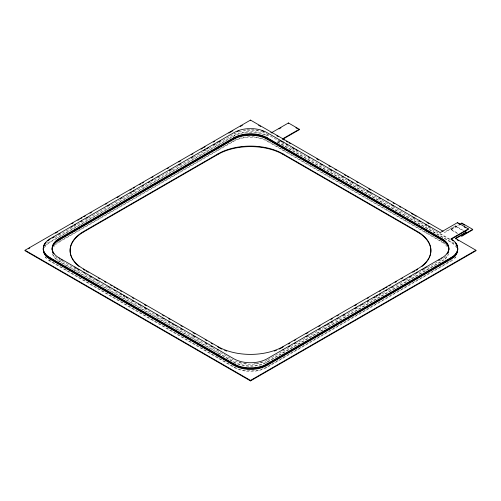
<?xml version="1.0" encoding="UTF-8"?>
<svg xmlns="http://www.w3.org/2000/svg" width="501" height="501" viewBox="0 0 501 501"><rect width="100%" height="100%" fill="white"/><g stroke="black" fill="none" stroke-linecap="round" stroke-linejoin="round"><path stroke-width="0.38" stroke-dasharray="2.5 1.88" d="M54.722 237.624L87.913 218.461M88.596 218.067L108.241 206.725M110.946 205.16L149.561 182.871M150.237 182.477L151.596 181.694M154.302 180.128L171.242 170.353M171.918 169.964L192.916 157.84M193.593 157.446L208.497 148.841M209.174 148.453L214.597 145.321M215.273 144.933L234.243 133.98A22.996 13.276 0 0 1 238.357 132.095M44.996 246.173A22.996 13.276 0 0 1 49.981 241.864L234.243 135.483A22.996 13.276 0 0 1 247.5 131.707L253.5 131.707A22.996 13.276 0 0 1 266.757 135.483L268.11 134.7M44.307 247.757A22.996 13.276 0 0 1 49.981 242.365L234.243 135.984A22.996 13.276 0 0 1 247.5 132.208L253.5 132.208A22.996 13.276 0 0 1 266.757 135.984L268.793 134.807M60.427 240.843L74.912 232.477L74.912 232.978M75.582 232.088L233.785 140.75A23.641 13.646 0 0 1 267.215 140.75L441.895 241.601A23.641 13.646 0 0 1 445.113 243.918M55.348 244.926A23.641 13.646 0 0 1 59.105 242.102L233.785 141.251A23.641 13.646 0 0 1 267.215 141.251L441.895 242.102A23.641 13.646 0 0 1 445.113 244.419M456.693 247.757A22.996 13.276 0 0 0 451.019 242.365L277.598 142.24L277.598 141.739L280.31 140.174M277.598 142.24L279.627 141.069M463.488 230.535L455.359 225.845L444.519 232.101L444.519 232.602L455.359 226.346L462.805 230.648M457.795 233.76L451.019 229.846L451.019 229.352L459.148 224.655M451.019 229.846L461.183 223.985M267.872 359.868L282.357 351.508M283.015 351.126L294.488 344.5M295.164 344.112L306.637 337.486M307.313 337.098L324.861 326.965M327.56 325.412L343.079 316.45M343.755 316.056L355.228 309.436M355.904 309.042L360.626 306.318M363.325 304.758L385.601 291.901M388.3 290.342L403.142 281.769M405.848 280.209L415.968 274.366M418.667 272.807L424.742 269.3M427.409 267.759L438.6 261.303M439.258 260.921L441.895 259.399M52.987 254.784A23.641 13.646 0 0 0 59.105 260.902L233.785 361.753A23.641 13.646 0 0 0 267.215 361.753L441.895 260.902A23.641 13.646 0 0 0 448.013 254.784M267.872 361.872L441.895 261.403L441.895 260.902M48.954 260.006A22.996 13.276 0 0 0 49.981 260.639L234.243 367.02A22.996 13.276 0 0 0 247.5 370.796L253.5 370.796A22.996 13.276 0 0 0 266.757 367.02L434.762 270.026L434.762 270.527M435.438 269.632L451.019 260.639L451.019 261.14L266.757 367.521A22.996 13.276 0 0 1 253.5 371.297L247.5 371.297A22.996 13.276 0 0 1 234.243 367.521L49.981 261.14A22.996 13.276 0 0 1 44.996 256.831M249.586 129.627L247.5 129.703A22.996 13.276 0 0 0 244.551 130.041M251.414 129.627L253.5 129.703A22.996 13.276 0 0 1 258.597 130.442M451.019 229.352L458.471 233.654M440.179 233.604L450.343 239.472M262.643 132.095A22.996 13.276 0 0 1 266.757 133.98L285.727 144.933M286.403 145.321L291.826 148.453M292.503 148.841L307.407 157.446M308.084 157.84L329.082 169.964M329.758 170.353L346.698 180.128M349.404 181.694L350.763 182.477M351.439 182.871L390.054 205.16M392.759 206.725L412.404 218.067M413.087 218.461L451.019 240.361M277.598 141.739L451.019 241.864A22.996 13.276 0 0 1 454.676 244.613M59.105 259.399L61.742 260.921M62.4 261.303L82.333 272.807M85.032 274.366L95.152 280.209M97.858 281.769L112.7 290.342M115.399 291.901L137.675 304.758M140.374 306.318L143.749 308.265M144.42 308.654L155.892 315.279M156.569 315.668L173.44 325.412M176.139 326.965L192.34 336.321M193.01 336.71L204.483 343.335M205.16 343.724L233.128 359.868M52.386 253.531A23.641 13.646 0 0 0 59.105 261.403L217.985 353.13L217.985 352.629M218.643 353.506L233.785 362.254A23.641 13.646 0 0 0 264.891 363.425M455.359 225.845L455.359 226.346M451.019 241.864L451.019 242.365M441.895 241.601L441.895 242.102M434.762 232.477L434.762 232.978M426.088 232.477L426.088 232.978M426.088 270.026L426.088 270.527M283.015 142.866L283.015 143.367M283.015 144.87L283.015 145.371M283.015 149.874L283.015 150.375M283.015 352.629L283.015 353.13M283.015 357.633L283.015 358.134M267.215 140.75L267.215 141.251M267.215 361.753L267.215 362.254A23.641 13.646 0 0 1 265.492 363.15M266.757 133.479L266.757 133.98M266.757 135.483L266.757 135.984M266.757 367.02L266.757 367.521M234.243 133.479L234.243 133.98M234.243 135.483L234.243 135.984M234.243 367.02L234.243 367.521M233.785 140.75L233.785 141.251M233.785 361.753L233.785 362.254M217.985 142.866L217.985 143.367M217.985 144.87L217.985 145.371M217.985 149.874L217.985 150.375M217.985 357.633L217.985 358.134M74.912 270.026L74.912 270.527M66.238 232.477L66.238 232.978M66.238 270.026L66.238 270.527M59.105 242.102L59.105 241.601A23.641 13.646 0 0 0 55.887 243.918M59.105 260.902L59.105 261.403M49.981 241.864L49.981 242.365M49.981 260.639L49.981 261.14M456.004 256.831A22.996 13.276 0 0 1 451.019 261.14M53.983 246.53A23.641 13.646 0 0 1 54.853 245.452M448.614 253.531A23.641 13.646 0 0 1 442.433 261.084M445.652 244.926A23.641 13.646 0 0 1 447.017 246.53M46.324 257.89A22.996 13.276 0 0 1 45.397 256.863M455.603 256.863A22.996 13.276 0 0 1 454.676 257.89M456.004 246.173A22.996 13.276 0 0 1 456.693 247.262M239.002 131.869A22.996 13.276 0 0 1 247.5 130.204L253.5 130.204A22.996 13.276 0 0 1 261.998 131.869M267.215 360.25A23.641 13.646 0 0 1 233.785 360.25M57.07 258.059A23.641 13.646 0 0 1 55.348 256.575M445.652 256.575A23.641 13.646 0 0 1 442.433 259.08M46.324 243.11A22.996 13.276 0 0 1 47.996 241.67M453.004 241.67A22.996 13.276 0 0 1 454.156 242.616M262.317 361.916A23.641 13.646 0 0 1 257.364 363.156M256.618 363.281A23.641 13.646 0 0 1 254.351 363.563M246.649 363.563A23.641 13.646 0 0 1 244.382 363.281M241.457 362.705A23.641 13.646 0 0 1 238.683 361.916"/><path stroke-width="0.75" d="M43.243 248.746L43.443 246.517A22.996 13.276 0 0 1 49.981 238.858L234.243 132.477A22.996 13.276 0 0 1 247.5 128.701L253.5 128.701A22.996 13.276 0 0 1 266.757 132.477L440.179 232.602L457.526 222.588L468.36 228.851L468.36 229.352L451.019 239.359A22.996 13.276 0 0 1 453.004 240.668M43.243 249.749L43.305 248.721M457.757 248.245L457.557 250.481A22.996 13.276 0 0 1 451.019 258.134L266.757 364.515A22.996 13.276 0 0 1 253.5 368.291L247.5 368.291A22.996 13.276 0 0 1 234.243 364.515L49.981 258.134A22.996 13.276 0 0 1 43.443 250.481L43.243 248.245M457.757 249.248L457.557 251.483A22.996 13.276 0 0 1 451.019 259.136L266.757 365.517A22.996 13.276 0 0 1 253.5 369.293L247.5 369.293A22.996 13.276 0 0 1 234.243 365.517L49.981 259.136A22.996 13.276 0 0 1 43.443 251.483L43.243 249.248M464.84 231.318L466.193 232.101L466.193 232.602L455.359 238.858L455.359 238.357L475.95 250.25L475.95 250.75L250.5 380.91L25.05 250.75L25.05 250.25L250.5 120.09L443.166 231.324M28.438 248.797L29.791 248.014M55.517 233.159L57.546 231.988M71.762 223.778L73.121 222.995M77.855 220.265L79.214 219.482M80.567 218.699L81.92 217.916M83.949 216.745L85.308 215.962M90.042 213.226L91.401 212.443M105.617 204.239L106.97 203.456M117.128 197.588L119.157 196.417M129.991 190.167L131.343 189.384M133.372 188.207L134.731 187.43M139.466 184.694L140.819 183.911M142.178 183.128L143.53 182.345M151.653 177.655L153.005 176.872M167.228 168.668L168.58 167.885M178.738 162.023L180.767 160.846M191.601 154.596L192.954 153.813M201.076 149.123L202.429 148.34M203.788 147.557L205.141 146.774M213.263 142.084L214.616 141.307M228.838 133.097L232.896 130.748M240.342 126.452L242.378 125.281M52.01 238.188L54.045 237.017M58.786 234.274L60.139 233.497M70.979 227.235L72.332 226.452M74.367 225.281L75.72 224.498M80.467 221.761L81.82 220.979M86.56 218.242L87.913 217.459M107.558 206.118L109.594 204.94M120.434 198.684L121.787 197.901M129.916 193.211L131.275 192.428M132.627 191.645L133.98 190.862M142.109 186.172L143.468 185.389M148.208 182.652L149.561 181.869M151.596 180.692L152.949 179.909M157.69 177.172L159.049 176.39M169.206 170.528L171.242 169.351M178.694 165.048L180.723 163.877M191.564 157.621L192.916 156.838M203.757 150.576L205.109 149.799M207.145 148.622L208.497 147.839M213.238 145.102L214.597 144.319M219.338 141.583L220.69 140.8M59.105 258.397L59.105 257.896A23.641 13.646 0 0 1 59.105 238.595L233.785 137.75A23.641 13.646 0 0 1 267.215 137.75L441.895 238.595A23.641 13.646 0 0 1 441.895 257.896L441.895 258.397M53.983 253.969A23.641 13.646 0 0 1 59.105 239.096L233.785 138.251A23.641 13.646 0 0 1 267.215 138.251L441.895 239.096A23.641 13.646 0 0 1 447.017 253.969M52.273 250.437A23.641 13.646 0 0 1 59.105 239.597L233.785 138.746A23.641 13.646 0 0 1 267.215 138.746L441.895 239.597A23.641 13.646 0 0 1 448.727 250.437M52.185 249.749A23.641 13.646 0 0 1 59.105 240.098L233.785 139.247A23.641 13.646 0 0 1 267.215 139.247L441.895 240.098A23.641 13.646 0 0 1 448.815 249.749M84.932 270.302L83.579 269.525L83.579 269.024A45.986 26.547 0 0 1 83.579 231.475L217.985 153.882A45.986 26.547 0 0 1 283.015 153.882L417.421 231.475A45.986 26.547 0 0 1 417.421 269.024L417.421 269.525L416.068 270.302M71.681 257.62A45.986 26.547 0 0 1 83.579 231.976L217.985 154.383A45.986 26.547 0 0 1 283.015 154.383L417.421 231.976A45.986 26.547 0 0 1 429.319 257.62M271.498 132.746L288.438 122.964L299.272 129.227L299.272 129.721L283.015 139.109M278.951 128.945L280.986 127.768M282.339 139.002L299.272 129.227M459.824 224.266L461.859 223.089L472.7 229.352L472.7 229.846L461.859 236.109L460.507 235.326M468.36 228.851L451.019 238.858A22.996 13.276 0 0 1 457.557 246.517L457.757 248.746M455.359 238.357L466.193 232.101M472.7 229.352L461.859 235.608L461.859 236.109M83.579 269.024L217.985 346.617A45.986 26.547 0 0 0 283.015 346.617L417.421 269.024M288.419 343.999L289.772 343.223M294.5 340.492L295.847 339.709M305.979 333.86L308.009 332.695M318.811 326.452L320.164 325.675M330.967 319.438L332.32 318.655M337.048 315.924L338.4 315.148M354.608 305.785L356.637 304.621M367.44 298.377L368.792 297.6M379.595 291.363L380.948 290.58M382.977 289.409L384.323 288.632M385.676 287.85L387.029 287.073M389.052 285.902L390.404 285.119M395.132 282.389L396.485 281.612M401.213 278.882L402.56 278.105M412.692 272.256L414.715 271.085M441.895 257.896L267.215 358.747A23.641 13.646 0 0 1 233.785 358.747L59.105 257.896M288.413 347.005L289.766 346.229M294.488 343.498L295.84 342.722M305.961 336.879L307.99 335.708M318.786 329.476L320.133 328.694M324.861 325.969L326.207 325.187M327.56 324.41L328.906 323.627M330.936 322.462L332.282 321.68M337.004 318.955L338.357 318.173M343.079 315.448L344.431 314.666M354.551 308.823L356.58 307.652M360.626 305.316L362.655 304.145M367.377 301.42L368.723 300.638M373.452 297.913L374.798 297.131M376.151 296.354L377.497 295.577M379.526 294.406L380.873 293.63M385.601 290.899L386.947 290.123M391.669 287.392L393.022 286.616M403.142 280.767L405.171 279.602M409.217 277.26L411.246 276.095M415.968 273.364L417.32 272.588M422.042 269.857L423.389 269.081M424.742 268.298L426.088 267.521L426.088 267.02M438.6 260.301L439.916 259.537M43.443 249.98A22.996 13.276 0 0 0 49.981 257.633L234.243 364.014A22.996 13.276 0 0 0 247.5 367.79L253.5 367.79A22.996 13.276 0 0 0 266.757 364.014L451.019 257.633A22.996 13.276 0 0 0 457.557 249.98M43.443 250.982A22.996 13.276 0 0 0 49.981 258.635L234.243 365.016A22.996 13.276 0 0 0 247.5 368.792L253.5 368.792A22.996 13.276 0 0 0 266.757 365.016L451.019 258.635A22.996 13.276 0 0 0 457.557 250.982M25.05 250.25L250.5 380.409L475.95 250.25M295.891 127.768L297.243 128.55M462.536 223.985L464.571 225.156M458.202 223.484L459.555 224.266M464.295 227.003L465.654 227.786M464.84 231.819L466.193 232.602M258.61 125.269L260.639 126.44M270.778 132.295L272.131 133.078M276.865 135.809L278.218 136.591M282.946 139.322L284.299 140.105M286.328 141.276L287.68 142.052M289.033 142.835L290.386 143.618M316.751 158.836L318.78 160.007M328.919 165.862L330.272 166.645M335 169.376L336.353 170.158M344.469 174.836L345.822 175.619M347.168 176.402L348.521 177.179M356.637 181.863L357.99 182.646M368.805 188.89L370.834 190.061M387.054 199.429L388.407 200.206M393.141 202.943L394.494 203.719M399.222 206.456L400.575 207.232M405.309 209.963L406.662 210.746M411.39 213.476L413.419 214.647M414.772 215.43L416.124 216.213M426.94 222.457L428.969 223.628M457.35 240.01L458.678 240.781M280.31 140.8L281.662 141.583M286.403 144.319L287.762 145.102M292.503 147.839L293.855 148.622M295.891 149.799L297.243 150.576M308.084 156.838L309.436 157.621M320.277 163.877L322.306 165.048M329.758 169.351L331.794 170.528M341.951 176.39L343.31 177.172M348.051 179.909L349.404 180.692M351.439 181.869L352.792 182.652M357.532 185.389L358.891 186.172M367.02 190.862L368.373 191.645M369.725 192.428L371.084 193.211M379.213 197.901L380.566 198.684M391.406 204.94L393.442 206.118M413.087 217.459L414.44 218.242M419.18 220.979L420.533 221.761M425.28 224.498L426.633 225.281M428.668 226.452L430.021 227.235M86.285 271.085L88.308 272.256M98.44 278.105L99.787 278.882M104.515 281.612L105.868 282.389M110.596 285.119L111.948 285.902M113.971 287.073L115.324 287.85M116.677 288.632L118.023 289.409M120.052 290.58L121.405 291.363M132.208 297.6L133.56 298.377M144.363 304.621L146.392 305.785M162.6 315.148L163.952 315.924M168.68 318.655L170.033 319.438M180.836 325.675L182.189 326.452M192.991 332.695L195.021 333.86M205.153 339.709L206.5 340.492M211.228 343.223L212.581 343.999M61.084 259.537L62.4 260.301M76.258 268.298L74.912 267.521L74.912 267.02M77.611 269.081L78.958 269.857M83.68 272.588L85.032 273.364M89.754 276.095L91.783 277.26M95.829 279.602L97.858 280.767M107.978 286.616L109.331 287.392M114.053 290.123L115.399 290.899M120.127 293.63L121.474 294.406M123.503 295.577L124.849 296.354M126.202 297.131L127.548 297.913M132.277 300.638L133.623 301.42M138.345 304.145L140.374 305.316M144.42 307.652L146.449 308.823M156.569 314.666L157.921 315.448M162.643 318.173L163.996 318.955M168.718 321.68L170.064 322.462M172.094 323.627L173.44 324.41M174.793 325.187L176.139 325.969M180.867 328.694L182.214 329.476M193.01 335.708L195.039 336.879M205.16 342.722L206.512 343.498M211.234 346.229L212.587 347.005M457.695 248.721L457.757 249.749M461.859 223.089L461.859 223.59M457.526 222.588L457.526 223.089M451.019 257.633L451.019 258.134M451.019 258.635L451.019 259.136M441.895 238.595L441.895 239.096M441.895 239.597L441.895 240.098M434.762 267.02L434.762 267.521M434.762 268.022L434.762 268.523M426.088 229.477L426.088 229.972M426.088 230.473L426.088 230.974M417.421 231.475L417.421 231.976M288.438 122.964L288.438 123.465M283.015 141.864L283.015 142.365M283.015 146.868L283.015 147.369M283.015 147.87L283.015 148.371M283.015 153.882L283.015 154.383M283.015 346.617L283.015 347.118A45.986 26.547 0 0 1 279.17 349.103M283.015 349.623L283.015 350.124M283.015 354.633L283.015 355.128M283.015 355.629L283.015 356.13M267.215 137.75L267.215 138.251M267.215 138.746L267.215 139.247M266.757 364.014L266.757 364.515M266.757 365.016L266.757 365.517M250.5 120.09L250.5 120.591M250.5 380.409L250.5 380.91M234.243 364.014L234.243 364.515M234.243 365.016L234.243 365.517M233.785 137.75L233.785 138.251M233.785 138.746L233.785 139.247M217.985 141.864L217.985 142.365M217.985 146.868L217.985 147.369M217.985 147.87L217.985 148.371M217.985 153.882L217.985 154.383M217.985 346.617L217.985 347.118A45.986 26.547 0 0 0 221.83 349.103M217.985 349.623L217.985 350.124M217.985 354.633L217.985 355.128M217.985 355.629L217.985 356.13M83.579 231.475L83.579 231.976M74.912 229.477L74.912 229.972M74.912 230.473L74.912 230.974M66.238 267.02L66.238 267.521M66.238 268.022L66.238 268.523M59.105 238.595L59.105 239.096M59.105 239.597L59.105 240.098M49.981 238.858L49.981 239.359A22.996 13.276 0 0 0 47.996 240.668M49.981 257.633L49.981 258.134M49.981 258.635L49.981 259.136M79.014 266.451A45.986 26.547 0 0 1 74.004 261.441M73.609 260.908A45.986 26.547 0 0 1 72.006 258.291M276.408 350.28A45.986 26.547 0 0 1 274.235 351.088M226.765 351.088A45.986 26.547 0 0 1 224.592 350.28M428.994 258.291A45.986 26.547 0 0 1 427.391 260.908M426.996 261.441A45.986 26.547 0 0 1 421.986 266.451M457.213 246.874A22.996 13.276 0 0 1 457.557 248.014M43.443 248.014A22.996 13.276 0 0 1 43.787 246.874M43.443 247.513A22.996 13.276 0 0 1 43.787 246.373M44.032 245.816A22.996 13.276 0 0 1 44.996 244.169M456.004 244.169A22.996 13.276 0 0 1 456.968 245.816M457.213 246.373A22.996 13.276 0 0 1 457.557 247.513M448.614 251.032A23.641 13.646 0 0 1 448.013 252.78M52.987 252.78A23.641 13.646 0 0 1 52.386 251.032M43.443 247.018A22.996 13.276 0 0 1 45.841 242.616M455.158 242.616A22.996 13.276 0 0 1 457.557 247.018M237.105 131.575A22.996 13.276 0 0 1 239.002 130.867M261.998 130.867A22.996 13.276 0 0 1 263.895 131.575"/></g></svg>
